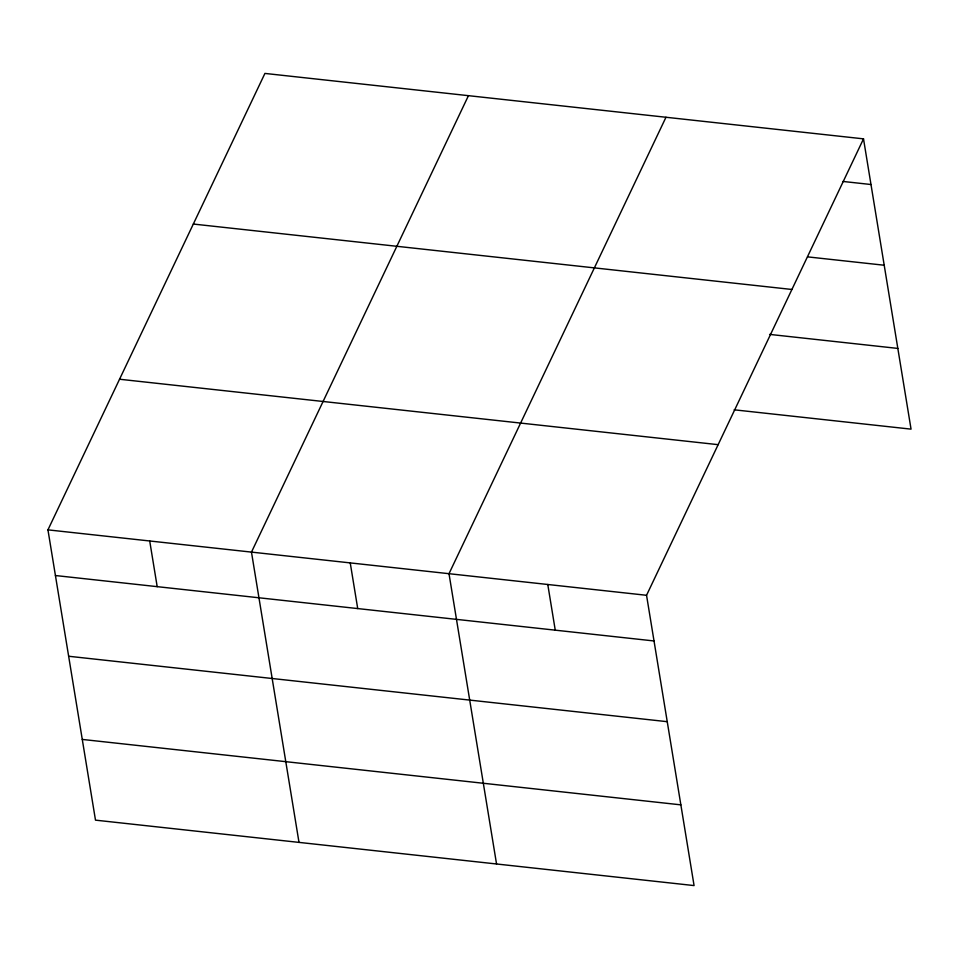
<?xml version="1.0" encoding="UTF-8"?>
<svg xmlns="http://www.w3.org/2000/svg" width="959" height="959" viewBox="0 0 959 959"><rect width="100%" height="100%" fill="white"/><g stroke="black" fill="none" stroke-linecap="round" stroke-linejoin="round"><path stroke-width="1.44" d="M863.508 138.851L646.546 595.287L694.076 885.577L95.492 820.149L47.95 529.859L264.924 73.423L863.508 138.851L911.05 429.141L734.15 409.805M468.448 95.672L251.474 552.108L299.004 842.398M665.978 117.262L449.004 573.698L496.546 863.987M842.985 181.455L870.988 184.512M807.55 256.868L884.21 265.235M193.322 224.046L791.918 289.474M769.586 334.391L897.828 348.417M119.551 379.237L718.147 444.664M47.95 529.859L646.546 595.287M55.43 575.532L654.026 640.96M68.652 656.256L667.236 721.683M82.27 739.425L680.866 804.853M547.781 584.499L555.249 630.159M350.239 562.897L357.719 608.569M149.712 540.984L157.192 586.656"/></g></svg>
